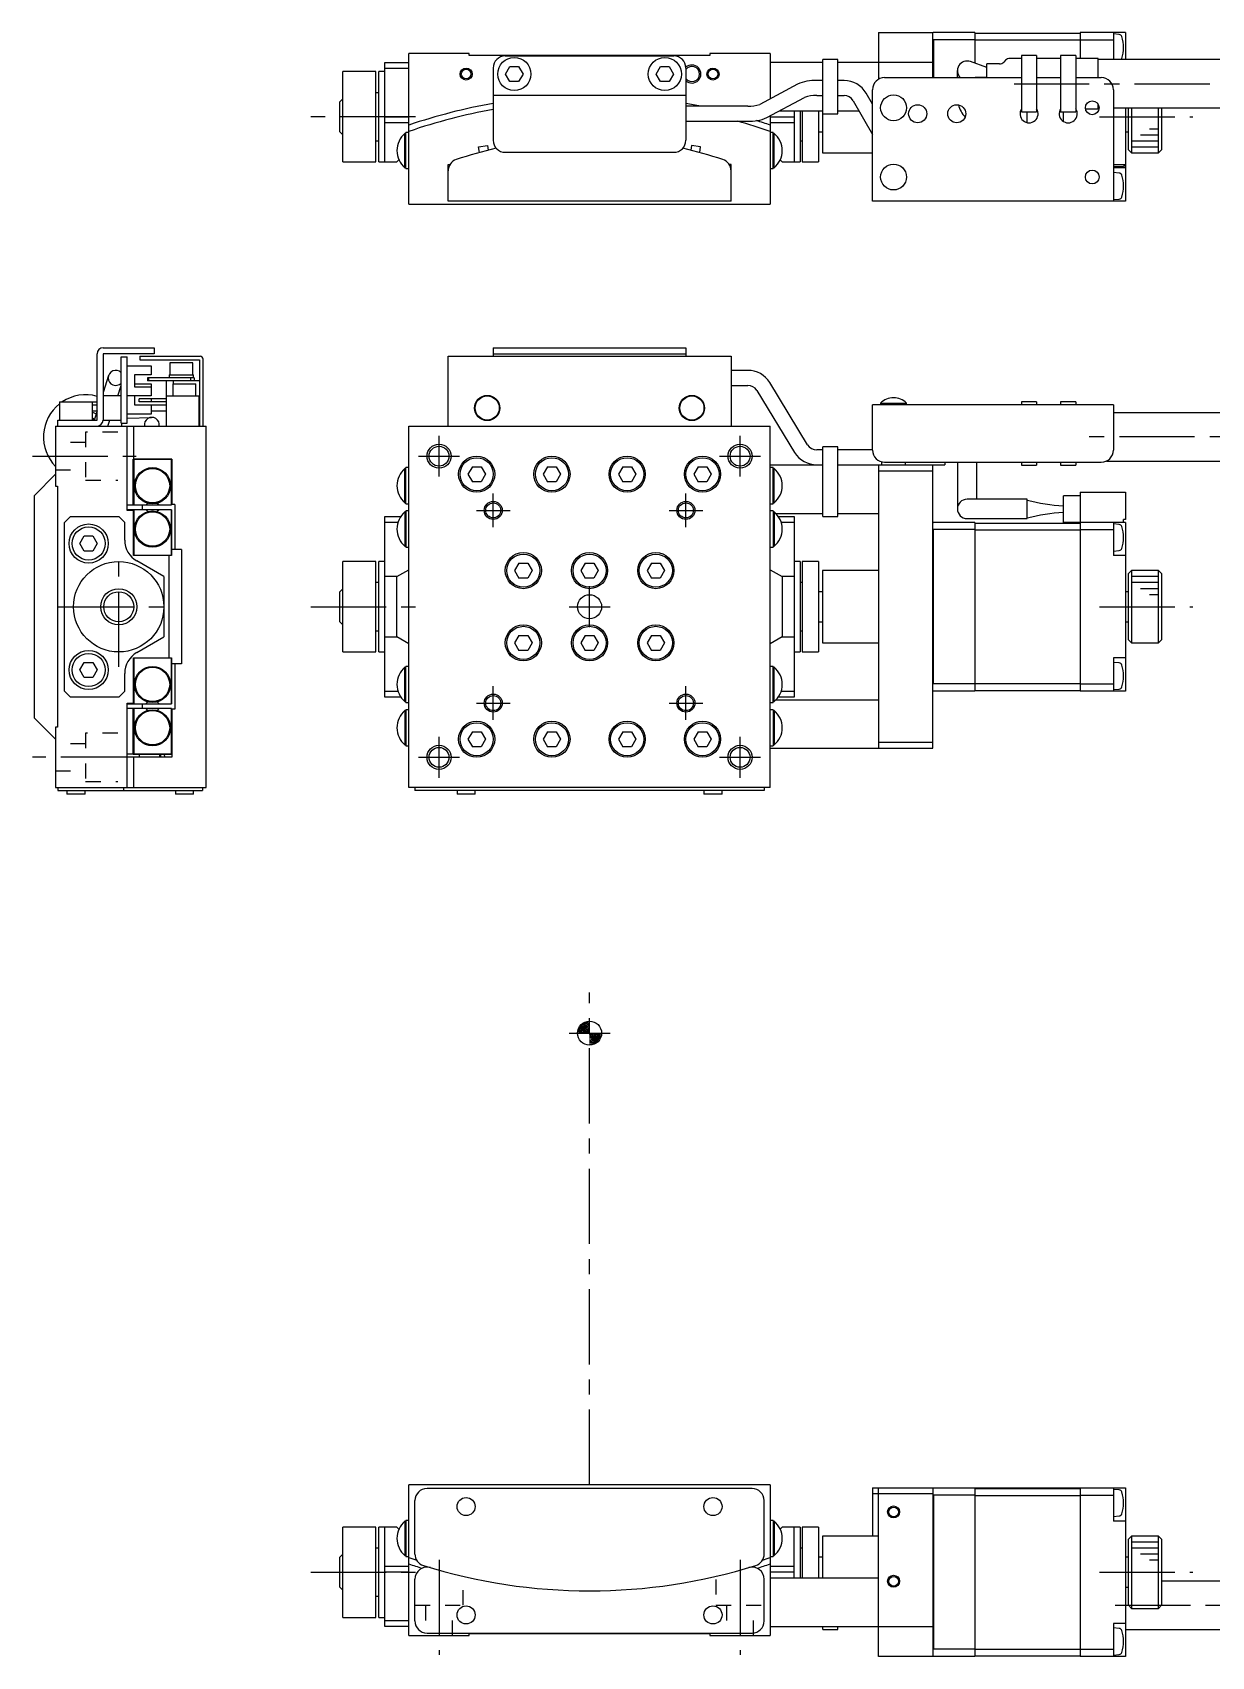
# Model space of a CAD drawing. Extents: x -236 to 417, y 17 to 292.
# Drawn here: x -236.1 to -40.3, y 22.6 to 292.3 of the extents above; entities that cross this region are included whole.
import ezdxf

# ---------------------------------------------------------------- set-up
doc = ezdxf.new("R2010")
doc.units = 0
doc.header["$LTSCALE"] = 10
doc.linetypes.add('CENTER', pattern=[2, 1.25, -0.25, 0.25, -0.25])
doc.linetypes.add('DOT', pattern=[0.5, 0.25, -0.25])
doc.layers.add('1', color=7, linetype='CONTINUOUS')
doc.layers.add('21', color=7, linetype='CONTINUOUS')

# ---------------------------------------------------------------- blocks, each defined once
blk = doc.blocks.new('AID2281')
at = {"layer": '21', "color": 7, "linetype": 'CONTINUOUS'}
blk.add_circle((-143.595063, 126.114257), 2, dxfattribs=at)
for centre, radius, start, end in [((-143.595063, 126.114257), 1.8, 90, 180), ((-143.595063, 126.114257), 1.6, 90, 180), ((-143.595063, 126.114257), 1.4, 90, 179.999955), ((-143.595063, 126.114257), 1.2, 90, 179.99997), ((-143.595063, 126.114257), 1, 90, 179.999964), ((-143.595065, 126.114259), 0.799999, 89.999799, 180.000086), ((-143.595063, 126.114257), 0.6, 89.99994, 180), ((-143.595063, 126.114257), 0.4, 90, 180), ((-143.595063, 126.114257), 0.2, 90, 180), ((-143.595063, 126.114257), 0.6, 269.99994, 0), ((-143.595063, 126.114257), 1.8, 270, 0), ((-143.595063, 126.114257), 1.6, 270, 0), ((-143.595063, 126.114257), 0.4, 270, 0), ((-143.595063, 126.114257), 0.2, 270, 0), ((-143.595063, 126.114257), 1.2, 270, 359.99997), ((-143.595063, 126.114257), 1.4, 270, 359.999955), ((-143.595063, 126.114257), 1, 270, 359.999964), ((-143.595065, 126.114259), 0.799999, 270.000201, 359.999914)]:
    blk.add_arc(centre, radius, start, end, dxfattribs=at)

msp = doc.modelspace()

# ---------------------------------------------------------------- linework, layer by layer
at = {"layer": '1', "color": 7, "linetype": 'CONTINUOUS'}
for p, q in [((-95.595063, 292.265351), (-86.595063, 292.265351)), ((-95.595063, 292.265351), (-95.595063, 284.497401)), ((-86.545063, 292.265351), (-86.595063, 292.215351)), ((-86.595063, 284.765351), (-86.595063, 292.265351)), ((-79.595063, 292.265351), (-86.545063, 292.265351)), ((-79.595063, 292.265351), (-79.595063, 287.159414)), ((-79.595063, 292.165351), (-62.095063, 292.165351)), ((-54.595063, 292.265351), (-62.095063, 292.265351)), ((-62.095063, 292.265351), (-62.095063, 287.965351)), ((-56.595063, 292.265351), (-56.595063, 287.765351)), ((-55.609783, 291.92915), (-56.595063, 292.015351)), ((-54.595063, 292.265351), (-54.595063, 287.765351)), ((-163.595063, 288.765351), (-173.595063, 288.765351)), ((-173.595063, 263.765351), (-173.595063, 288.765351)), ((-163.595063, 288.465351), (-163.595063, 288.765351)), ((-123.595063, 288.765351), (-123.595063, 288.465351)), ((-113.595063, 288.765351), (-123.595063, 288.765351)), ((-113.595063, 288.765351), (-113.595063, 281.253603)), ((-86.595063, 291.165351), (-86.495063, 291.065351)), ((-86.495063, 291.065351), (-86.495063, 284.765351)), ((-79.595063, 291.065351), (-86.495063, 291.065351)), ((-79.595063, 291.023929), (-62.095063, 291.023929)), ((-62.095063, 291.065351), (-56.595063, 291.065351)), ((-177.595063, 287.265351), (-173.595063, 287.265351)), ((-177.595063, 270.765351), (-177.595063, 287.265351)), ((-173.595063, 286.265351), (-177.595063, 286.265351)), ((-123.595063, 288.465351), (-163.595063, 288.465351)), ((-159.595063, 286.365351), (-159.595063, 274.365351)), ((-157.595063, 288.365351), (-129.595063, 288.365351)), ((-157.538438, 285.365351), (-156.81675, 286.615351)), ((-156.81675, 286.615351), (-155.373375, 286.615351)), ((-155.373375, 286.615351), (-154.651687, 285.365351)), ((-132.538438, 285.365351), (-131.81675, 286.615351)), ((-131.81675, 286.615351), (-130.373375, 286.615351)), ((-130.373375, 286.615351), (-129.651687, 285.365351)), ((-127.595063, 286.365351), (-127.595063, 274.365351)), ((-104.845063, 287.265351), (-113.595063, 287.265351)), ((-102.345063, 287.765351), (-104.845063, 287.765351)), ((-104.845063, 278.765351), (-104.845063, 287.765351)), ((-102.345063, 278.765351), (-102.345063, 287.765351)), ((-86.595063, 287.265351), (-102.345063, 287.265351)), ((-82.495063, 284.765351), (-82.495063, 285.929891)), ((-77.594985, 286.431446), (-80.34783, 287.433399)), ((-77.595063, 284.765351), (-77.595063, 287.065351)), ((-75.50928, 287.065351), (-77.595063, 287.065351)), ((-74.487959, 287.672457), (-74.802173, 287.358244)), ((-71.845063, 287.965351), (-73.780853, 287.965351)), ((-69.345066, 288.465351), (-71.845066, 288.465351)), ((-71.845066, 288.465351), (-71.845066, 279.065351)), ((-69.345066, 288.465351), (-69.345066, 279.065351)), ((-65.345063, 287.965351), (-69.345063, 287.965351)), ((-62.845066, 288.465351), (-65.345066, 288.465351)), ((-65.345066, 288.465351), (-65.345066, 279.065351)), ((-62.845066, 288.465351), (-62.845066, 279.065351)), ((-59.095066, 287.965351), (-62.845063, 287.965351)), ((-59.095066, 284.765351), (-59.095066, 287.965351)), ((25.947277, 287.765351), (-59.095066, 287.765351)), ((-184.595063, 270.765351), (-184.595063, 285.765351)), ((-179.095063, 285.765351), (-184.595063, 285.765351)), ((-179.095063, 270.765351), (-179.095063, 285.765351)), ((-178.595063, 270.765351), (-178.595063, 285.765351)), ((-177.595063, 285.765351), (-178.595063, 285.765351)), ((-156.81675, 284.115351), (-157.538438, 285.365351)), ((-155.373375, 284.115351), (-156.81675, 284.115351)), ((-154.651687, 285.365351), (-155.373375, 284.115351)), ((-131.81675, 284.115351), (-132.538438, 285.365351)), ((-130.373375, 284.115351), (-131.81675, 284.115351)), ((-129.651687, 285.365351), (-130.373375, 284.115351)), ((-109.050953, 283.685761), (-115.318902, 280.330947)), ((-104.845063, 284.297216), (-105.863012, 284.297216)), ((-101.327113, 284.297216), (-102.345063, 284.297216)), ((-94.595063, 284.765351), (-71.845063, 284.765351)), ((-79.050146, 284.815233), (-79.519541, 284.765739)), ((-77.595063, 284.815233), (-79.050146, 284.815233)), ((-69.345063, 284.765351), (-65.345063, 284.765351)), ((-62.845063, 284.765351), (-58.595063, 284.765351)), ((-184.595063, 281.265351), (-185.095063, 280.765351)), ((-185.095063, 275.765351), (-185.095063, 280.765351)), ((-178.595063, 282.265351), (-179.095063, 282.265351)), ((-159.595063, 281.865351), (-127.595063, 281.865351)), ((-114.139173, 278.126805), (-107.871223, 281.48162)), ((-105.863012, 281.797216), (-104.845063, 281.797216)), ((-102.345063, 281.797216), (-101.327113, 281.797216)), ((-99.811569, 280.922216), (-96.595063, 275.351063)), ((-96.595063, 280.351063), (-97.646505, 282.172216)), ((-96.595063, 264.265351), (-96.595063, 282.765351)), ((-56.595063, 282.765351), (-56.595063, 264.265351)), ((-177.595063, 278.265351), (-173.595063, 278.265351)), ((-117.327113, 280.015351), (-127.595063, 280.015351)), ((-113.595063, 278.418031), (-113.595063, 263.765351)), ((-113.595063, 278.265351), (-109.595063, 278.265351)), ((-112.011978, 279.265351), (-104.845063, 279.265351)), ((-109.595063, 279.265351), (-109.595063, 270.765351)), ((-108.595063, 279.265351), (-108.595063, 270.765351)), ((-108.295063, 279.265351), (-108.295063, 270.765351)), ((-105.595063, 279.265351), (-105.595063, 270.765351)), ((-104.895063, 279.265351), (-104.895063, 272.265351)), ((-104.845063, 278.765351), (-102.345063, 278.765351)), ((-102.345063, 279.265351), (-98.854978, 279.265351)), ((-71.86392, 279.565351), (-71.845063, 279.565351)), ((-71.845066, 279.065351), (-69.345066, 279.065351)), ((-70.895063, 277.295657), (-70.895063, 279.065351)), ((-69.345063, 279.565351), (-69.326205, 279.565351)), ((-69.273411, 279.474202), (-69.344826, 279.466417)), ((-65.36392, 279.565351), (-65.345063, 279.565351)), ((-65.345066, 279.065351), (-62.845066, 279.065351)), ((-64.895063, 277.496493), (-64.895063, 279.065351)), ((-62.845063, 279.565351), (-62.826205, 279.565351)), ((-61.227538, 279.565351), (-59.095066, 279.565351)), ((-59.095066, 279.565351), (-59.095066, 280.333248)), ((-59.095066, 279.765351), (-58.945063, 279.765351)), ((-56.595063, 279.765351), (25.947277, 279.765351)), ((-54.595063, 279.765351), (-54.595063, 264.265351)), ((-54.095063, 272.765351), (-54.095063, 279.765351)), ((-53.595063, 279.765351), (-53.595063, 272.265351)), ((-49.095063, 272.265351), (-49.095063, 279.765351)), ((-48.595063, 279.765351), (-48.595063, 272.765351)), ((-185.095063, 275.765351), (-184.595063, 275.265351)), ((-173.595063, 277.265351), (-177.595063, 277.265351)), ((-174.254617, 269.805351), (-174.254617, 275.505351)), ((-174.095062, 275.505351), (-174.254617, 275.505351)), ((-174.095062, 269.655351), (-174.095062, 275.655351)), ((-173.595062, 275.655351), (-174.095062, 275.655351)), ((-127.595063, 277.515351), (-117.327113, 277.515351)), ((-109.595063, 277.265351), (-113.595063, 277.265351)), ((-113.095062, 275.655351), (-113.595062, 275.655351)), ((-113.095062, 269.655351), (-113.095062, 275.655351)), ((-112.935507, 275.505351), (-113.095062, 275.505351)), ((-112.935507, 269.805351), (-112.935507, 275.505351)), ((-105.595063, 275.765351), (-104.895063, 275.765351)), ((-54.595063, 275.765351), (-54.095063, 275.765351)), ((-179.095063, 274.265351), (-178.595063, 274.265351)), ((-162.025687, 273.301632), (-160.540285, 273.510392)), ((-161.889479, 272.33246), (-162.025687, 273.301632)), ((-160.540285, 273.510392), (-160.427981, 272.711306)), ((-157.595063, 272.365351), (-129.595063, 272.365351)), ((-126.64984, 273.510392), (-126.762144, 272.711306)), ((-125.164438, 273.301632), (-126.64984, 273.510392)), ((-125.300646, 272.33246), (-125.164438, 273.301632)), ((-108.595063, 274.265351), (-108.295063, 274.265351)), ((-54.095063, 272.765351), (-53.595063, 272.265351)), ((-49.095063, 272.265351), (-48.595063, 272.765351)), ((-184.595063, 270.765351), (-179.095063, 270.765351)), ((-178.595063, 270.765351), (-175.595063, 270.765351)), ((-175.595063, 270.765351), (-175.254848, 271.105565)), ((-174.254618, 269.805351), (-174.095062, 269.805351)), ((-174.095063, 269.655351), (-173.595062, 269.655351)), ((-167.095063, 270.365351), (-166.772991, 270.365351)), ((-167.095063, 264.265351), (-167.095063, 270.365351)), ((-120.095063, 270.365351), (-120.417134, 270.365351)), ((-120.095063, 264.265351), (-120.095063, 270.365351)), ((-113.595063, 269.655351), (-113.095062, 269.655351)), ((-113.095063, 269.805351), (-112.935507, 269.805351)), ((-111.935277, 271.105564), (-111.595063, 270.765351)), ((-111.595063, 270.765351), (-108.595063, 270.765351)), ((-108.295063, 270.765351), (-105.595063, 270.765351)), ((-104.895063, 272.265351), (-96.595063, 272.265351)), ((-56.595063, 270.364985), (-54.595063, 270.364985)), ((-56.595063, 270.015351), (-54.895063, 270.015351)), ((-54.595063, 269.765351), (-56.595063, 269.765351)), ((-54.895063, 270.015351), (-54.895063, 270.050314)), ((-54.595063, 270.050314), (-54.895063, 270.050314)), ((-53.595063, 272.265351), (-49.095063, 272.265351)), ((-55.609783, 268.92915), (-56.595063, 269.015351)), ((-120.095063, 264.265351), (-167.095063, 264.265351)), ((-54.595063, 264.265351), (-96.595063, 264.265351)), ((-56.595063, 264.515351), (-55.609783, 264.601551)), ((-173.595063, 263.765351), (-113.595063, 263.765351)), ((-225.399345, 227.913957), (-225.399345, 238.913957)), ((-224.399345, 239.913957), (-215.899345, 239.913957)), ((-224.399345, 238.913957), (-224.399345, 227.913957)), ((-215.899345, 238.913957), (-224.399345, 238.913957)), ((-221.399345, 238.413957), (-220.399345, 238.413957)), ((-221.399345, 227.413957), (-221.399345, 238.413957)), ((-220.399345, 227.413957), (-220.399345, 238.413957)), ((-218.299345, 238.513957), (-218.299345, 237.913957)), ((-218.299345, 238.513957), (-208.299345, 238.513957)), ((-218.299345, 237.913957), (-208.399345, 237.913957)), ((-215.899345, 239.913957), (-215.899345, 238.913957)), ((-209.499345, 237.413957), (-213.299345, 237.413957)), ((-213.299345, 237.413957), (-213.299345, 235.413957)), ((-209.499345, 235.413957), (-209.499345, 237.413957)), ((-208.399345, 237.913957), (-208.399345, 226.913957)), ((-207.799345, 226.913957), (-207.799345, 238.013957)), ((-167.095063, 238.513957), (-120.095063, 238.513957)), ((-167.095063, 226.913957), (-167.095063, 238.513957)), ((-159.595063, 239.913957), (-159.595063, 238.513957)), ((-159.595063, 239.913957), (-127.595063, 239.913957)), ((-159.595063, 238.913957), (-127.595063, 238.913957)), ((-127.595063, 239.913957), (-127.595063, 238.513957)), ((-120.095063, 238.513957), (-120.095063, 226.913957)), ((-223.488165, 235.300228), (-224.399345, 232.495906)), ((-220.399345, 236.913957), (-216.399345, 236.913957)), ((-216.399345, 235.413957), (-219.199345, 235.413957)), ((-219.199345, 235.413957), (-219.199345, 233.413957)), ((-217.044386, 234.913957), (-217.044386, 234.413957)), ((-209.261415, 234.913957), (-217.044386, 234.913957)), ((-216.835627, 234.913957), (-216.835627, 234.413957)), ((-216.399345, 236.913957), (-216.399345, 235.413957)), ((-213.399345, 235.413957), (-209.399345, 235.413957)), ((-213.399345, 235.413957), (-213.399345, 234.913957)), ((-209.90375, 234.913957), (-209.90375, 234.413957)), ((-209.399345, 234.913957), (-209.399345, 235.413957)), ((-209.261415, 234.913957), (-209.261415, 234.413957)), ((-117.327113, 236.163957), (-120.095063, 236.163957)), ((-221.399345, 231.913957), (-224.399345, 231.913957)), ((-221.959776, 231.913957), (-221.399345, 233.638787)), ((-216.399345, 231.913957), (-220.399345, 231.913957)), ((-219.199345, 233.913957), (-216.399345, 233.913957)), ((-219.199345, 233.413957), (-216.399345, 233.413957)), ((-219.199345, 231.913957), (-219.199345, 230.413957)), ((-208.399345, 234.413957), (-217.044386, 234.413957)), ((-216.399345, 233.913957), (-216.399345, 231.913957)), ((-213.899345, 234.413957), (-213.899345, 226.913957)), ((-213.899345, 231.913957), (-208.399345, 231.913957)), ((-212.799345, 233.913957), (-212.799345, 231.913957)), ((-212.799345, 233.913957), (-208.999345, 233.913957)), ((-212.753219, 234.413957), (-212.753219, 233.913957)), ((-208.999345, 231.913957), (-208.999345, 233.913957)), ((-208.449345, 226.913957), (-208.449345, 231.913957)), ((-120.095063, 233.663957), (-117.327113, 233.663957)), ((-115.79756, 232.838713), (-109.529611, 222.513656)), ((-107.392565, 223.810976), (-113.660515, 234.136032)), ((-231.649345, 230.913957), (-231.649345, 227.913957)), ((-231.649345, 230.913957), (-225.399345, 230.913957)), ((-226.149345, 227.913957), (-226.149345, 230.913957)), ((-226.149345, 230.413957), (-225.399345, 230.413957)), ((-225.400731, 229.413957), (-226.149345, 229.413957)), ((-225.399345, 229.418223), (-225.888111, 227.913957)), ((-225.449345, 230.706204), (-225.399345, 230.706204)), ((-225.449345, 230.706204), (-225.449345, 230.413957)), ((-219.199345, 230.413957), (-213.899345, 230.413957)), ((-218.399345, 230.913957), (-218.399345, 231.413957)), ((-213.899345, 231.413957), (-218.399345, 231.413957)), ((-213.899345, 230.913957), (-218.399345, 230.913957)), ((-216.399345, 231.413957), (-216.399345, 230.913957)), ((-216.399345, 230.413957), (-216.399345, 228.913957)), ((-213.899345, 229.413957), (-216.399345, 229.413957)), ((-213.949345, 230.706204), (-213.899345, 230.706204)), ((-213.949345, 230.706204), (-213.949345, 230.413957)), ((-56.595063, 230.413957), (-96.595063, 230.413957)), ((-96.595063, 222.913957), (-96.595063, 230.413957)), ((-95.245063, 230.706204), (-90.945063, 230.706204)), ((-95.245063, 230.706204), (-95.245063, 230.413957)), ((-90.945063, 230.413957), (-90.945063, 230.706204)), ((-69.345063, 230.913957), (-71.845063, 230.913957)), ((-71.845063, 230.913957), (-71.845063, 230.413957)), ((-69.345063, 230.913957), (-69.345063, 230.413957)), ((-62.845063, 230.913957), (-65.345063, 230.913957)), ((-65.345063, 230.913957), (-65.345063, 230.413957)), ((-62.845063, 230.913957), (-62.845063, 230.413957)), ((-56.595063, 230.413957), (-56.595063, 222.913957)), ((-232.299345, 226.913957), (-232.299345, 216.913957)), ((-232.299345, 226.913957), (-207.299345, 226.913957)), ((-231.899345, 226.913957), (-231.899345, 227.913957)), ((-231.899345, 227.913957), (-225.399345, 227.913957)), ((-225.850015, 228.031202), (-226.149345, 228.020749)), ((-224.399345, 227.913957), (-221.399345, 227.913957)), ((-223.584375, 226.913957), (-223.259455, 227.913957)), ((-221.399345, 227.413957), (-220.399345, 227.413957)), ((-221.299345, 226.913957), (-221.299345, 227.413957)), ((-220.427749, 212.913957), (-220.427749, 226.913957)), ((-216.399345, 228.913957), (-220.399345, 228.913957)), ((-220.399345, 228.221546), (-216.342969, 228.363195)), ((-219.370604, 226.913957), (-219.370604, 221.413957)), ((-207.299345, 166.913957), (-207.299345, 226.913957)), ((-173.595063, 166.913957), (-173.595063, 226.913957)), ((-173.595063, 226.913957), (-113.595063, 226.913957)), ((-113.595063, 166.913957), (-113.595063, 226.913957)), ((25.947277, 229.113957), (-56.595063, 229.113957)), ((-212.997112, 221.413957), (-219.387836, 221.413957)), ((-219.386907, 213.813957), (-219.386907, 221.41126)), ((-219.32059, 221.363957), (-219.386907, 221.41126)), ((-219.32059, 221.363957), (-219.32059, 213.813957)), ((-213.047096, 221.363957), (-219.32059, 221.363957)), ((-213.047096, 221.363957), (-213.014531, 221.410797)), ((-213.047096, 213.813957), (-213.047096, 221.363957)), ((-213.014531, 221.410797), (-213.014531, 213.813957)), ((-212.997112, 221.413957), (-212.997112, 213.913957)), ((-104.845063, 222.985731), (-105.863012, 222.985731)), ((-102.345063, 223.485731), (-104.845063, 223.485731)), ((-104.845063, 211.913957), (-104.845063, 223.485731)), ((-102.345063, 211.913957), (-102.345063, 223.485731)), ((-96.595063, 222.985731), (-102.345063, 222.985731)), ((-57.723283, 221.113957), (25.947277, 221.113957)), ((-232.299345, 218.913957), (-235.799345, 215.413957)), ((-174.254617, 214.163957), (-174.254617, 219.863957)), ((-174.095062, 219.863957), (-174.254617, 219.863957)), ((-174.095062, 214.013957), (-174.095062, 220.013957)), ((-173.595062, 220.013957), (-174.095062, 220.013957)), ((-163.06675, 220.163957), (-163.788438, 218.913957)), ((-163.788438, 218.913957), (-163.06675, 217.663957)), ((-163.06675, 220.163957), (-161.623375, 220.163957)), ((-161.623375, 220.163957), (-160.901687, 218.913957)), ((-160.901687, 218.913957), (-161.623375, 217.663957)), ((-150.56675, 220.163957), (-151.288438, 218.913957)), ((-151.288438, 218.913957), (-150.56675, 217.663957)), ((-150.56675, 220.163957), (-149.123375, 220.163957)), ((-149.123375, 220.163957), (-148.401687, 218.913957)), ((-148.401687, 218.913957), (-149.123375, 217.663957)), ((-138.06675, 220.163957), (-138.788438, 218.913957)), ((-138.788438, 218.913957), (-138.06675, 217.663957)), ((-138.06675, 220.163957), (-136.623375, 220.163957)), ((-136.623375, 220.163957), (-135.901687, 218.913957)), ((-135.901687, 218.913957), (-136.623375, 217.663957)), ((-125.56675, 220.163957), (-126.288438, 218.913957)), ((-126.288438, 218.913957), (-125.56675, 217.663957)), ((-125.56675, 220.163957), (-124.123375, 220.163957)), ((-124.123375, 220.163957), (-123.401687, 218.913957)), ((-123.401687, 218.913957), (-124.123375, 217.663957)), ((-104.845063, 220.413957), (-113.595063, 220.413957)), ((-113.095062, 220.013957), (-113.595062, 220.013957)), ((-113.095062, 214.013957), (-113.095062, 220.013957)), ((-112.935507, 219.863957), (-113.095062, 219.863957)), ((-112.935507, 214.163957), (-112.935507, 219.863957)), ((-105.863012, 220.485731), (-104.845063, 220.485731)), ((-102.345063, 220.485731), (-95.095063, 220.485731)), ((-86.595063, 220.413957), (-102.345063, 220.413957)), ((-95.595063, 220.413957), (-95.595063, 173.413957)), ((-86.595063, 219.413957), (-95.595063, 219.413957)), ((-95.095063, 220.977465), (-95.095063, 220.413957)), ((-94.595063, 220.913957), (-58.595063, 220.913957)), ((-91.095063, 220.413957), (-91.095063, 220.913957)), ((-91.095063, 220.485731), (-84.595063, 220.485731)), ((-86.595063, 173.413957), (-86.595063, 220.413957)), ((-84.595063, 220.913957), (-84.595063, 220.485731)), ((-82.495063, 220.913957), (-82.495063, 213.162486)), ((-79.295063, 214.762486), (-79.295063, 220.913957)), ((-71.845066, 220.913957), (-71.845066, 220.413957)), ((-71.845066, 220.413957), (-69.345066, 220.413957)), ((-69.345066, 220.913957), (-69.345066, 220.413957)), ((-65.345066, 220.913957), (-65.345066, 220.413957)), ((-65.345066, 220.413957), (-62.845066, 220.413957)), ((-62.845066, 220.913957), (-62.845066, 220.413957)), ((-232.299345, 216.913957), (-231.999345, 216.913957)), ((-231.999345, 216.913957), (-231.999345, 176.913957)), ((-161.623375, 217.663957), (-163.06675, 217.663957)), ((-149.123375, 217.663957), (-150.56675, 217.663957)), ((-136.623375, 217.663957), (-138.06675, 217.663957)), ((-124.123375, 217.663957), (-125.56675, 217.663957)), ((-62.095063, 215.913957), (-54.595063, 215.913957)), ((-62.095063, 215.913957), (-62.095063, 182.913957)), ((-54.595063, 215.913957), (-54.595063, 211.413957)), ((-235.799345, 178.413957), (-235.799345, 215.413957)), ((-220.427749, 213.813957), (-213.014531, 213.813957)), ((-217.899345, 213.813957), (-217.899345, 213.013957)), ((-217.267234, 213.813957), (-216.95083, 214.112209)), ((-215.429448, 214.111793), (-215.112697, 213.813957)), ((-212.463382, 213.913957), (-213.014531, 213.913957)), ((-212.463382, 213.913957), (-212.463382, 206.413957)), ((-174.254617, 214.163957), (-174.095062, 214.163957)), ((-174.095062, 214.013957), (-173.595062, 214.013957)), ((-113.595062, 214.013957), (-113.095062, 214.013957)), ((-113.095062, 214.163957), (-112.935507, 214.163957)), ((-70.895063, 214.762486), (-80.895063, 214.762486)), ((-70.895063, 211.562486), (-70.895063, 214.762486)), ((-64.895063, 210.913957), (-64.895063, 215.313957)), ((-62.095063, 215.313957), (-64.895063, 215.313957)), ((-229.799345, 211.913957), (-230.799345, 210.913957)), ((-230.799345, 182.913957), (-230.799345, 210.913957)), ((-229.799345, 211.913957), (-221.799345, 211.913957)), ((-220.799345, 210.913957), (-221.799345, 211.913957)), ((-220.799345, 207.976135), (-220.799345, 210.913957)), ((-213.014532, 213.013957), (-220.427749, 213.013957)), ((-219.370604, 212.913957), (-220.427749, 212.913957)), ((-219.386908, 212.913957), (-219.386908, 213.013957)), ((-219.370604, 205.413957), (-219.370604, 212.913957)), ((-219.320591, 213.013957), (-219.320591, 205.463957)), ((-216.950831, 212.715705), (-217.267235, 213.013957)), ((-215.112698, 213.013957), (-215.429448, 212.716121)), ((-213.047097, 205.463957), (-213.047097, 213.013957)), ((-213.014532, 213.013957), (-213.014532, 205.417117)), ((-177.595063, 211.913957), (-174.941372, 211.913957)), ((-177.595063, 181.913957), (-177.595063, 211.913957)), ((-175.427767, 210.913957), (-177.595063, 210.913957)), ((-174.254618, 212.663957), (-174.254618, 206.963957)), ((-174.095062, 212.663957), (-174.254618, 212.663957)), ((-174.095062, 212.813957), (-174.095062, 206.813957)), ((-173.595062, 212.813957), (-174.095062, 212.813957)), ((-113.095062, 212.813957), (-113.595062, 212.813957)), ((-113.095062, 212.813957), (-113.095062, 206.813957)), ((-112.935507, 212.663957), (-113.095062, 212.663957)), ((-112.935507, 212.663957), (-112.935507, 206.963957)), ((-112.662573, 212.413957), (-104.845063, 212.413957)), ((-112.248753, 211.913957), (-109.595063, 211.913957)), ((-109.595063, 210.913957), (-111.762358, 210.913957)), ((-109.595063, 211.913957), (-109.595063, 181.913957)), ((-104.845063, 211.913957), (-102.345063, 211.913957)), ((-102.345063, 212.413957), (-95.595063, 212.413957)), ((-86.495063, 210.913957), (-86.595063, 210.813957)), ((-79.595063, 210.913957), (-86.495063, 210.913957)), ((-80.895063, 211.562486), (-70.895063, 211.562486)), ((-79.595063, 210.913957), (-79.595063, 182.913957)), ((-79.595063, 210.813957), (-62.095063, 210.813957)), ((-54.595063, 210.913957), (-64.895063, 210.913957)), ((-56.595063, 210.913957), (-56.595063, 205.413957)), ((-55.609783, 210.577756), (-56.595063, 210.663957)), ((-54.895063, 210.913957), (-54.895063, 211.413957)), ((-54.595063, 211.413957), (-54.895063, 211.413957)), ((-54.595063, 210.913957), (-54.595063, 182.913957)), ((-228.242721, 207.413957), (-227.521033, 208.663957)), ((-227.521033, 208.663957), (-226.077657, 208.663957)), ((-226.077657, 208.663957), (-225.355969, 207.413957)), ((-86.595063, 209.763957), (-86.545063, 209.713957)), ((-86.545063, 209.713957), (-86.545063, 184.113957)), ((-79.595063, 209.713957), (-86.545063, 209.713957)), ((-79.595063, 209.672535), (-62.095063, 209.672535)), ((-62.095063, 209.713957), (-56.595063, 209.713957)), ((-227.521033, 206.163957), (-228.242721, 207.413957)), ((-226.077657, 206.163957), (-227.521033, 206.163957)), ((-225.355969, 207.413957), (-226.077657, 206.163957)), ((-219.370604, 205.428283), (-219.320591, 205.463957)), ((-213.015706, 205.413957), (-219.370604, 205.413957)), ((-219.320591, 205.463957), (-213.047097, 205.463957)), ((-213.399345, 188.413957), (-213.399345, 205.413957)), ((-213.014532, 205.417117), (-213.047097, 205.463957)), ((-211.394598, 206.413957), (-213.014532, 206.413957)), ((-211.394598, 206.413957), (-211.394598, 187.413957)), ((-174.254618, 206.963957), (-174.095062, 206.963957)), ((-174.095062, 206.813957), (-173.595062, 206.813957)), ((-113.595062, 206.813957), (-113.095062, 206.813957)), ((-113.095062, 206.963957), (-112.935507, 206.963957)), ((-56.595063, 206.163957), (-55.609783, 206.250158)), ((-54.595063, 205.413957), (-56.595063, 205.413957)), ((-214.299345, 201.913957), (-218.799345, 204.512033)), ((-184.595063, 189.413957), (-184.595063, 204.413957)), ((-179.095063, 204.413957), (-184.595063, 204.413957)), ((-179.095063, 189.413957), (-179.095063, 204.413957)), ((-178.595063, 189.413957), (-178.595063, 204.413957)), ((-177.595063, 204.413957), (-178.595063, 204.413957)), ((-175.595063, 201.913957), (-173.595063, 203.068657)), ((-155.31675, 204.163957), (-156.038438, 202.913957)), ((-156.038438, 202.913957), (-155.31675, 201.663957)), ((-155.31675, 204.163957), (-153.873375, 204.163957)), ((-153.873375, 204.163957), (-153.151687, 202.913957)), ((-153.151687, 202.913957), (-153.873375, 201.663957)), ((-144.31675, 204.163957), (-145.038438, 202.913957)), ((-145.038438, 202.913957), (-144.31675, 201.663957)), ((-144.31675, 204.163957), (-142.873375, 204.163957)), ((-142.873375, 204.163957), (-142.151687, 202.913957)), ((-142.151687, 202.913957), (-142.873375, 201.663957)), ((-133.31675, 204.163957), (-134.038438, 202.913957)), ((-134.038438, 202.913957), (-133.31675, 201.663957)), ((-133.31675, 204.163957), (-131.873375, 204.163957)), ((-131.873375, 204.163957), (-131.151687, 202.913957)), ((-131.151687, 202.913957), (-131.873375, 201.663957)), ((-113.595063, 203.068657), (-111.595063, 201.913957)), ((-108.595063, 204.413957), (-109.595063, 204.413957)), ((-108.595063, 204.413957), (-108.595063, 189.413957)), ((-108.295063, 204.413957), (-108.295063, 189.413957)), ((-105.595063, 204.413957), (-108.295063, 204.413957)), ((-105.595063, 204.413957), (-105.595063, 189.413957)), ((-104.895063, 202.913957), (-104.895063, 190.913957)), ((-95.595063, 202.913957), (-104.895063, 202.913957)), ((-53.595063, 202.913957), (-54.095063, 202.413957)), ((-54.095063, 191.413957), (-54.095063, 202.413957)), ((-53.595063, 202.913957), (-53.595063, 190.913957)), ((-49.095063, 202.913957), (-53.595063, 202.913957)), ((-49.095063, 190.913957), (-49.095063, 202.913957)), ((-48.595063, 202.413957), (-49.095063, 202.913957)), ((-48.595063, 202.413957), (-48.595063, 191.413957)), ((-214.299345, 201.913957), (-214.299345, 191.913957)), ((-184.595063, 199.913957), (-185.095063, 199.413957)), ((-178.595063, 200.913957), (-179.095063, 200.913957)), ((-175.595063, 201.913957), (-177.595063, 201.913957)), ((-175.595063, 191.913957), (-175.595063, 201.913957)), ((-153.873375, 201.663957), (-155.31675, 201.663957)), ((-142.873375, 201.663957), (-144.31675, 201.663957)), ((-131.873375, 201.663957), (-133.31675, 201.663957)), ((-109.595063, 201.913957), (-111.595063, 201.913957)), ((-111.595063, 201.913957), (-111.595063, 191.913957)), ((-108.295063, 200.913957), (-108.595063, 200.913957)), ((-185.095063, 194.413957), (-185.095063, 199.413957)), ((-104.895063, 199.413957), (-105.595063, 199.413957)), ((-54.095063, 199.413957), (-54.595063, 199.413957)), ((-185.095063, 194.413957), (-184.595063, 193.913957)), ((-105.595063, 194.413957), (-104.895063, 194.413957)), ((-54.595063, 194.413957), (-54.095063, 194.413957)), ((-218.799345, 189.315881), (-214.299345, 191.913957)), ((-179.095063, 192.913957), (-178.595063, 192.913957)), ((-177.595063, 191.913957), (-175.595063, 191.913957)), ((-173.595063, 190.759256), (-175.595063, 191.913957)), ((-155.31675, 192.163957), (-156.038438, 190.913957)), ((-155.31675, 192.163957), (-153.873375, 192.163957)), ((-153.873375, 192.163957), (-153.151687, 190.913957)), ((-144.31675, 192.163957), (-145.038438, 190.913957)), ((-144.31675, 192.163957), (-142.873375, 192.163957)), ((-142.873375, 192.163957), (-142.151687, 190.913957)), ((-133.31675, 192.163957), (-134.038438, 190.913957)), ((-133.31675, 192.163957), (-131.873375, 192.163957)), ((-131.873375, 192.163957), (-131.151687, 190.913957)), ((-111.595063, 191.913957), (-113.595063, 190.759256)), ((-111.595063, 191.913957), (-109.595063, 191.913957)), ((-108.595063, 192.913957), (-108.295063, 192.913957)), ((-184.595063, 189.413957), (-179.095063, 189.413957)), ((-178.595063, 189.413957), (-177.595063, 189.413957)), ((-156.038438, 190.913957), (-155.31675, 189.663957)), ((-153.873375, 189.663957), (-155.31675, 189.663957)), ((-153.151687, 190.913957), (-153.873375, 189.663957)), ((-145.038438, 190.913957), (-144.31675, 189.663957)), ((-142.873375, 189.663957), (-144.31675, 189.663957)), ((-142.151687, 190.913957), (-142.873375, 189.663957)), ((-134.038438, 190.913957), (-133.31675, 189.663957)), ((-131.873375, 189.663957), (-133.31675, 189.663957)), ((-131.151687, 190.913957), (-131.873375, 189.663957)), ((-109.595063, 189.413957), (-108.595063, 189.413957)), ((-108.295063, 189.413957), (-105.595063, 189.413957)), ((-104.895063, 190.913957), (-95.595063, 190.913957)), ((-54.095063, 191.413957), (-53.595063, 190.913957)), ((-53.595063, 190.913957), (-49.095063, 190.913957)), ((-49.095063, 190.913957), (-48.595063, 191.413957)), ((-228.242721, 186.413957), (-227.521033, 187.663957)), ((-227.521033, 185.163957), (-228.242721, 186.413957)), ((-227.521033, 187.663957), (-226.077657, 187.663957)), ((-226.077657, 187.663957), (-225.355969, 186.413957)), ((-225.355969, 186.413957), (-226.077657, 185.163957)), ((-219.370604, 180.913957), (-219.370604, 188.413957)), ((-219.370604, 188.413957), (-213.015705, 188.413957)), ((-219.32059, 188.363957), (-219.370604, 188.399632)), ((-219.32059, 188.363957), (-219.32059, 180.813957)), ((-213.047096, 188.363957), (-219.32059, 188.363957)), ((-213.047096, 188.363957), (-213.014531, 188.410797)), ((-213.047096, 180.813957), (-213.047096, 188.363957)), ((-213.014531, 188.410797), (-213.014531, 180.813957)), ((-211.394598, 187.413957), (-213.014531, 187.413957)), ((-212.463382, 187.413957), (-212.463382, 179.913957)), ((-174.254618, 181.163957), (-174.254618, 186.863957)), ((-174.095063, 186.863957), (-174.254618, 186.863957)), ((-173.595063, 187.013957), (-174.095063, 187.013957)), ((-174.095063, 181.013957), (-174.095063, 187.013957)), ((-113.095063, 187.013957), (-113.595063, 187.013957)), ((-113.095063, 181.013957), (-113.095063, 187.013957)), ((-112.935508, 186.863957), (-113.095063, 186.863957)), ((-112.935508, 181.163957), (-112.935508, 186.863957)), ((-54.595063, 188.413957), (-56.595063, 188.413957)), ((-56.595063, 188.413957), (-56.595063, 182.913957)), ((-55.609783, 187.577756), (-56.595063, 187.663957)), ((-226.077657, 185.163957), (-227.521033, 185.163957)), ((-220.799345, 182.913957), (-220.799345, 185.851779)), ((-86.545063, 184.113957), (-86.595063, 184.063957)), ((-79.595063, 184.113957), (-86.545063, 184.113957)), ((-79.595063, 184.155378), (-62.095063, 184.155378)), ((-62.095063, 184.113957), (-56.595063, 184.113957)), ((-230.799345, 182.913957), (-229.799345, 181.913957)), ((-221.799345, 181.913957), (-229.799345, 181.913957)), ((-221.799345, 181.913957), (-220.799345, 182.913957)), ((-220.427749, 180.913957), (-219.370604, 180.913957)), ((-220.427749, 166.913957), (-220.427749, 180.913957)), ((-220.427749, 180.813957), (-213.014531, 180.813957)), ((-219.386907, 180.813957), (-219.386907, 180.913957)), ((-217.899345, 180.813957), (-217.899345, 180.013957)), ((-217.267234, 180.813957), (-216.95083, 181.112209)), ((-215.429448, 181.111793), (-215.112697, 180.813957)), ((-177.595063, 182.913957), (-175.427767, 182.913957)), ((-174.941372, 181.913957), (-177.595063, 181.913957)), ((-174.254618, 181.163957), (-174.095063, 181.163957)), ((-174.095063, 181.013957), (-173.595063, 181.013957)), ((-113.595063, 181.013957), (-113.095063, 181.013957)), ((-113.095063, 181.163957), (-112.935508, 181.163957)), ((-95.595063, 181.413957), (-112.662573, 181.413957)), ((-109.595063, 181.913957), (-112.248753, 181.913957)), ((-111.762358, 182.913957), (-109.595063, 182.913957)), ((-86.595063, 183.013957), (-86.495063, 182.913957)), ((-79.595063, 182.913957), (-86.495063, 182.913957)), ((-79.595063, 183.013957), (-62.095063, 183.013957)), ((-54.595063, 182.913957), (-62.095063, 182.913957)), ((-56.595063, 183.163957), (-55.609783, 183.250158)), ((-235.799345, 178.413957), (-232.299345, 174.913957)), ((-213.014531, 180.013957), (-220.427749, 180.013957)), ((-219.386907, 172.416654), (-219.386907, 180.013957)), ((-219.32059, 180.013957), (-219.32059, 172.463957)), ((-216.95083, 179.715705), (-217.267234, 180.013957)), ((-215.112697, 180.013957), (-215.429448, 179.716121)), ((-213.047096, 172.463957), (-213.047096, 180.013957)), ((-213.014531, 180.013957), (-213.014531, 172.417117)), ((-212.463382, 179.913957), (-213.014531, 179.913957)), ((-212.997112, 179.913957), (-212.997112, 171.913957)), ((-174.254618, 179.663957), (-174.254618, 173.963957)), ((-174.095063, 179.663957), (-174.254618, 179.663957)), ((-174.095063, 179.813957), (-174.095063, 173.813957)), ((-173.595063, 179.813957), (-174.095063, 179.813957)), ((-113.095063, 179.813957), (-113.595063, 179.813957)), ((-113.095063, 179.813957), (-113.095063, 173.813957)), ((-112.935508, 179.663957), (-113.095063, 179.663957)), ((-112.935508, 179.663957), (-112.935508, 173.963957)), ((-232.299345, 176.913957), (-232.299345, 166.913957)), ((-231.999345, 176.913957), (-232.299345, 176.913957)), ((-163.06675, 176.163957), (-163.788438, 174.913957)), ((-163.06675, 176.163957), (-161.623375, 176.163957)), ((-161.623375, 176.163957), (-160.901687, 174.913957)), ((-150.56675, 176.163957), (-151.288438, 174.913957)), ((-150.56675, 176.163957), (-149.123375, 176.163957)), ((-149.123375, 176.163957), (-148.401687, 174.913957)), ((-138.06675, 176.163957), (-138.788438, 174.913957)), ((-138.06675, 176.163957), (-136.623375, 176.163957)), ((-136.623375, 176.163957), (-135.901687, 174.913957)), ((-125.56675, 176.163957), (-126.288438, 174.913957)), ((-125.56675, 176.163957), (-124.123375, 176.163957)), ((-124.123375, 176.163957), (-123.401687, 174.913957)), ((-174.254618, 173.963957), (-174.095063, 173.963957)), ((-174.095063, 173.813957), (-173.595063, 173.813957)), ((-163.788438, 174.913957), (-163.06675, 173.663957)), ((-161.623375, 173.663957), (-163.06675, 173.663957)), ((-160.901687, 174.913957), (-161.623375, 173.663957)), ((-151.288438, 174.913957), (-150.56675, 173.663957)), ((-149.123375, 173.663957), (-150.56675, 173.663957)), ((-148.401687, 174.913957), (-149.123375, 173.663957)), ((-138.788438, 174.913957), (-138.06675, 173.663957)), ((-136.623375, 173.663957), (-138.06675, 173.663957)), ((-135.901687, 174.913957), (-136.623375, 173.663957)), ((-126.288438, 174.913957), (-125.56675, 173.663957)), ((-124.123375, 173.663957), (-125.56675, 173.663957)), ((-123.401687, 174.913957), (-124.123375, 173.663957)), ((-113.595063, 173.813957), (-113.095063, 173.813957)), ((-113.595063, 173.413957), (-86.595063, 173.413957)), ((-113.095063, 173.963957), (-112.935508, 173.963957)), ((-95.595063, 174.413957), (-86.595063, 174.413957)), ((-213.015705, 172.413957), (-220.427749, 172.413957)), ((-212.997112, 171.913957), (-220.427749, 171.913957)), ((-219.386907, 172.416654), (-219.32059, 172.463957)), ((-219.370604, 171.913957), (-219.370604, 166.913957)), ((-219.32059, 172.463957), (-213.047096, 172.463957)), ((-218.399345, 172.413957), (-218.399345, 171.913957)), ((-215.026751, 172.413957), (-215.046704, 171.913957)), ((-214.799345, 171.913957), (-214.799345, 172.413957)), ((-214.165949, 171.913957), (-214.191194, 172.413957)), ((-213.014531, 172.417117), (-213.047096, 172.463957)), ((-232.299345, 166.913957), (-207.299345, 166.913957)), ((-231.899345, 166.913957), (-231.899345, 166.413957)), ((-231.899345, 166.413957), (-207.899345, 166.413957)), ((-230.399345, 166.413957), (-230.399345, 165.813957)), ((-227.399345, 165.813957), (-230.399345, 165.813957)), ((-227.399345, 165.813957), (-227.399345, 166.413957)), ((-220.960098, 166.413957), (-220.960098, 166.913957)), ((-212.399345, 166.413957), (-212.399345, 165.813957)), ((-209.399345, 165.813957), (-212.399345, 165.813957)), ((-209.399345, 165.813957), (-209.399345, 166.413957)), ((-207.899345, 166.913957), (-207.899345, 166.413957)), ((-113.595063, 166.913957), (-173.595063, 166.913957)), ((-172.595063, 166.913957), (-172.595063, 166.413957)), ((-114.595063, 166.413957), (-172.595063, 166.413957)), ((-165.595063, 166.413957), (-165.595063, 165.813957)), ((-162.595063, 165.813957), (-165.595063, 165.813957)), ((-162.595063, 165.813957), (-162.595063, 166.413957)), ((-124.595063, 166.413957), (-124.595063, 165.813957)), ((-121.595063, 165.813957), (-124.595063, 165.813957)), ((-121.595063, 165.813957), (-121.595063, 166.413957)), ((-114.595063, 166.913957), (-114.595063, 166.413957)), ((-113.595063, 51.114257), (-173.595063, 51.114257)), ((-173.595063, 26.114257), (-173.595063, 51.114257)), ((-116.595063, 50.514257), (-170.595063, 50.514257)), ((-113.595063, 51.114257), (-113.595063, 26.114257)), ((-96.595063, 50.614257), (-96.595063, 42.614257)), ((-96.595063, 50.614257), (-54.595063, 50.614257)), ((-86.595063, 49.614257), (-96.595063, 49.614257)), ((-95.595063, 22.614257), (-95.595063, 50.614257)), ((-86.545063, 50.614257), (-86.595063, 50.564257)), ((-86.595063, 50.614257), (-86.595063, 22.614257)), ((-86.595063, 49.514257), (-86.495063, 49.414257)), ((-86.495063, 49.414257), (-86.495063, 23.814257)), ((-79.595063, 49.414257), (-86.495063, 49.414257)), ((-79.595063, 50.614257), (-79.595063, 22.614257)), ((-79.595063, 50.514257), (-62.095063, 50.514257)), ((-79.595063, 49.372836), (-62.095063, 49.372836)), ((-62.095063, 50.614257), (-62.095063, 22.614257)), ((-62.095063, 49.414257), (-56.595063, 49.414257)), ((-56.595063, 50.614257), (-56.595063, 45.114257)), ((-55.609783, 50.278056), (-56.595063, 50.364257)), ((-54.595063, 50.614257), (-54.595063, 22.614257)), ((-172.595063, 39.63573), (-172.595063, 48.514257)), ((-114.595063, 39.63573), (-114.595063, 48.514257)), ((-56.595063, 45.864257), (-55.609783, 45.950458)), ((-179.095063, 44.114257), (-184.595063, 44.114257)), ((-184.595063, 29.114257), (-184.595063, 44.114257)), ((-179.095063, 29.114257), (-179.095063, 44.114257)), ((-175.595063, 44.114257), (-178.595063, 44.114257)), ((-178.595063, 29.114257), (-178.595063, 44.114257)), ((-177.595063, 27.614257), (-177.595063, 44.114257)), ((-175.254848, 43.774043), (-175.595063, 44.114257)), ((-174.254618, 45.074257), (-174.254618, 39.374257)), ((-174.095062, 45.074257), (-174.254618, 45.074256)), ((-174.095063, 45.224257), (-174.095063, 39.224257)), ((-173.595062, 45.224257), (-174.095063, 45.224257)), ((-113.095062, 45.224257), (-113.595063, 45.224257)), ((-113.095063, 45.224257), (-113.095063, 39.224257)), ((-112.935507, 45.074257), (-113.095063, 45.074257)), ((-112.935508, 45.074257), (-112.935508, 39.374257)), ((-111.595063, 44.114257), (-111.935276, 43.774044)), ((-108.595063, 44.114257), (-111.595063, 44.114257)), ((-109.595063, 35.614257), (-109.595063, 44.114257)), ((-108.595063, 44.114257), (-108.595063, 35.614257)), ((-108.295063, 44.114257), (-108.295063, 35.614257)), ((-105.595063, 44.114257), (-108.295063, 44.114257)), ((-105.595063, 44.114257), (-105.595063, 35.614257)), ((-54.595063, 45.114257), (-56.595063, 45.114257)), ((-178.595063, 40.614257), (-179.095063, 40.614257)), ((-108.295063, 40.614257), (-108.595063, 40.614257)), ((-104.895063, 42.614257), (-104.895063, 35.614257)), ((-95.595063, 42.614257), (-104.895063, 42.614257)), ((-53.595063, 42.614257), (-54.095063, 42.114257)), ((-54.095063, 31.114257), (-54.095063, 42.114257)), ((-53.595063, 42.614257), (-53.595063, 30.614257)), ((-49.095063, 42.614257), (-53.595063, 42.614257)), ((-49.095063, 30.614257), (-49.095063, 42.614257)), ((-48.595063, 42.114257), (-49.095063, 42.614257)), ((-48.595063, 42.114257), (-48.595063, 31.114257)), ((-184.595063, 39.614257), (-185.095063, 39.114257)), ((-185.095063, 34.114257), (-185.095063, 39.114257)), ((-174.254618, 39.374257), (-174.095063, 39.374257)), ((-174.095063, 39.224257), (-173.595063, 39.224257)), ((-113.595063, 39.224257), (-113.095063, 39.224257)), ((-113.095063, 39.374257), (-112.935508, 39.374257)), ((-104.895063, 39.114257), (-105.595063, 39.114257)), ((-54.095063, 39.114257), (-54.595063, 39.114257)), ((-177.595063, 37.614257), (-173.595063, 37.614257)), ((-173.595063, 36.614257), (-177.595063, 36.614257)), ((-172.595063, 28.514257), (-172.595063, 35.453504)), ((-114.595063, 28.514257), (-114.595063, 35.453504)), ((-113.595063, 37.614257), (-109.595063, 37.614257)), ((-109.595063, 36.614257), (-113.595063, 36.614257)), ((-95.595063, 35.614257), (-113.595063, 35.614257)), ((25.947277, 35.114257), (-48.595063, 35.114257)), ((-185.095063, 34.114257), (-184.595063, 33.614257)), ((-179.095063, 32.614257), (-178.595063, 32.614257)), ((-54.595063, 34.114257), (-54.095063, 34.114257)), ((-54.095063, 31.114257), (-53.595063, 30.614257)), ((-53.595063, 30.614257), (-49.095063, 30.614257)), ((-49.095063, 30.614257), (-48.595063, 31.114257)), ((-184.595063, 29.114257), (-179.095063, 29.114257)), ((-178.595063, 29.114257), (-177.595063, 29.114257)), ((-177.595063, 28.614257), (-173.595063, 28.614257)), ((-173.595063, 27.614257), (-177.595063, 27.614257)), ((-113.595063, 27.614257), (-86.595063, 27.614257)), ((-104.845063, 27.114257), (-104.845063, 27.614257)), ((-104.845063, 27.114257), (-102.345063, 27.114257)), ((-102.345063, 27.114257), (-102.345063, 27.614257)), ((-54.595063, 28.114257), (-56.595063, 28.114257)), ((-56.595063, 28.114257), (-56.595063, 22.614257)), ((-55.609783, 27.278056), (-56.595063, 27.364257)), ((-54.595063, 27.114257), (25.947277, 27.114257)), ((-173.595063, 26.114257), (-163.595063, 26.114257)), ((-170.595063, 26.514257), (-116.595063, 26.514257)), ((-163.595063, 26.414257), (-123.595063, 26.414257)), ((-163.595063, 26.114257), (-163.595063, 26.414257)), ((-123.595063, 26.414257), (-123.595063, 26.114257)), ((-123.595063, 26.114257), (-113.595063, 26.114257)), ((-86.595063, 22.614257), (-95.595063, 22.614257)), ((-86.495063, 23.814257), (-86.595063, 23.714257)), ((-86.595063, 22.664257), (-86.545063, 22.614257)), ((-79.595063, 22.614257), (-86.545063, 22.614257)), ((-79.595063, 23.814257), (-86.495063, 23.814257)), ((-79.595063, 23.855679), (-62.095063, 23.855679)), ((-79.595063, 22.714257), (-62.095063, 22.714257)), ((-62.095063, 23.814257), (-56.595063, 23.814257)), ((-54.595063, 22.614257), (-62.095063, 22.614257)), ((-56.595063, 22.864257), (-55.609783, 22.950458))]:
    msp.add_line(p, q, dxfattribs=at)
at = {"layer": '1', "color": 4, "linetype": 'CENTER'}
for p, q in [((-73.095063, 283.765351), (76.904937, 283.765351)), ((-172.531197, 278.265351), (-189.884472, 278.265351)), ((-58.886405, 278.265351), (-43.416432, 278.265351)), ((-168.595063, 218.513957), (-168.595063, 225.313957)), ((-118.595063, 218.513957), (-118.595063, 225.313957)), ((76.904937, 225.113957), (-63.095063, 225.113957)), ((-236.130098, 221.913957), (-218.908066, 221.913957)), ((-171.995063, 221.913957), (-165.195063, 221.913957)), ((-121.995063, 221.913957), (-115.195063, 221.913957)), ((-159.595063, 210.113957), (-159.595063, 215.713957)), ((-127.595063, 210.113957), (-127.595063, 215.713957)), ((-162.395063, 212.913957), (-156.795063, 212.913957)), ((-130.395063, 212.913957), (-124.795063, 212.913957)), ((-221.799345, 186.913957), (-221.799345, 206.913957)), ((-143.595063, 193.513957), (-143.595063, 200.313957)), ((-231.799345, 196.913957), (-211.799345, 196.913957)), ((-189.884472, 196.913957), (-172.531197, 196.913957)), ((-146.995063, 196.913957), (-140.195063, 196.913957)), ((-58.886405, 196.913957), (-43.416432, 196.913957)), ((-159.595063, 178.113957), (-159.595063, 183.713957)), ((-127.595063, 178.113957), (-127.595063, 183.713957)), ((-162.395063, 180.913957), (-156.795063, 180.913957)), ((-130.395063, 180.913957), (-124.795063, 180.913957)), ((-168.595063, 168.513957), (-168.595063, 175.313957)), ((-118.595063, 168.513957), (-118.595063, 175.313957)), ((-218.908066, 171.913957), (-236.130098, 171.913957)), ((-171.995063, 171.913957), (-165.195063, 171.913957)), ((-121.995063, 171.913957), (-115.195063, 171.913957)), ((-143.595063, 51.114257), (-143.595063, 132.863957)), ((-146.995063, 126.114257), (-140.195063, 126.114257)), ((-168.595063, 38.667147), (-168.595063, 22.879553)), ((-118.595063, 38.667147), (-118.595063, 22.879553)), ((-189.884472, 36.614257), (-172.531197, 36.614257)), ((-58.886405, 36.614257), (-43.416432, 36.614257)), ((-56.299039, 31.114257), (76.199267, 31.114257))]:
    msp.add_line(p, q, dxfattribs=at)
at = {"layer": '1', "color": 9, "linetype": 'CONTINUOUS'}
for p, q in [((-52.095063, 275.265351), (-49.095063, 275.265351)), ((-50.595063, 276.265351), (-49.095063, 276.265351)), ((-53.595063, 274.265351), (-49.095063, 274.265351)), ((-53.595063, 273.265351), (-49.095063, 273.265351)), ((-49.095063, 201.913957), (-53.595063, 201.913957)), ((-49.095063, 200.913957), (-53.595063, 200.913957)), ((-49.095063, 199.913957), (-52.095063, 199.913957)), ((-49.095063, 198.913957), (-50.595063, 198.913957)), ((-218.39934, 172.413957), (-218.39934, 171.913957)), ((-49.095063, 41.614257), (-53.595063, 41.614257)), ((-49.095063, 40.614257), (-53.595063, 40.614257)), ((-49.095063, 39.614257), (-52.095063, 39.614257)), ((-49.095063, 38.614257), (-50.595063, 38.614257))]:
    msp.add_line(p, q, dxfattribs=at)
at = {"layer": '1', "color": 9, "linetype": 'DOT'}
for p, q in [((-227.299345, 224.163957), (-232.299345, 224.163957)), ((-221.976104, 225.913957), (-227.299345, 225.913957)), ((-227.299345, 225.913957), (-227.299345, 217.913957)), ((-232.299345, 219.663957), (-227.299345, 219.663957)), ((-227.299345, 217.913957), (-221.976083, 217.913957)), ((-221.976104, 175.913957), (-227.299345, 175.913957)), ((-227.299345, 175.913957), (-227.299345, 167.913957)), ((-227.299345, 174.163957), (-232.299345, 174.163957)), ((-232.299345, 169.663957), (-227.299345, 169.663957)), ((-227.299345, 167.913957), (-221.976083, 167.913957)), ((-164.595063, 31.114257), (-164.595063, 35.416435)), ((-122.595063, 35.416244), (-122.595063, 31.114257)), ((-172.595063, 31.114257), (-164.595063, 31.114257)), ((-170.845063, 31.114257), (-170.845063, 26.114257)), ((-166.345063, 26.114257), (-166.345063, 31.114257)), ((-122.595063, 31.114257), (-114.595063, 31.114257)), ((-120.845063, 31.114257), (-120.845063, 26.114257)), ((-116.345063, 26.114257), (-116.345063, 31.114257))]:
    msp.add_line(p, q, dxfattribs=at)
at = {"layer": '1', "color": 9, "linetype": 'CONTINUOUS'}
for centre, radius in [((-164.095063, 285.365351), 1), ((-123.095063, 285.365351), 1), ((-168.595063, 221.913957), 2), ((-118.595063, 221.913957), 2), ((-159.595063, 212.913957), 1.5), ((-127.595063, 212.913957), 1.5), ((-159.595063, 180.913957), 1.5), ((-127.595063, 180.913957), 1.5), ((-168.595063, 171.913957), 2), ((-118.595063, 171.913957), 2), ((-93.095063, 46.614257), 1), ((-93.095063, 35.114257), 1)]:
    msp.add_circle(centre, radius, dxfattribs=at)
at = {"layer": '1', "color": 7, "linetype": 'CONTINUOUS'}
for centre, radius in [((-164.095063, 285.365351), 0.8), ((-156.095063, 285.365351), 2.75), ((-131.095063, 285.365351), 2.75), ((-123.095063, 285.365351), 0.8), ((-93.095063, 279.765351), 2.15), ((-60.095063, 279.765351), 1.15), ((-89.095063, 278.765351), 1.5), ((-82.595063, 278.765351), 1.5), ((-93.095063, 268.265351), 2.15), ((-60.095063, 268.265351), 1.15), ((-160.595063, 229.913957), 2.1), ((-160.595063, 229.913957), 2), ((-126.595063, 229.913957), 2.1), ((-126.595063, 229.913957), 2), ((-168.595063, 221.913957), 1.65), ((-162.345063, 218.913957), 3), ((-162.345063, 218.913957), 2.75), ((-149.845063, 218.913957), 3), ((-149.845063, 218.913957), 2.75), ((-137.345063, 218.913957), 3), ((-137.345063, 218.913957), 2.75), ((-124.845063, 218.913957), 3), ((-124.845063, 218.913957), 2.75), ((-118.595063, 221.913957), 1.65), ((-216.189345, 217.013957), 3), ((-216.189345, 217.013957), 2.85), ((-159.595063, 212.913957), 1.25), ((-127.595063, 212.913957), 1.25), ((-226.799345, 207.413957), 3.25), ((-216.189346, 209.813957), 3), ((-216.189346, 209.813957), 2.85), ((-226.799345, 207.413957), 2.75), ((-154.595063, 202.913957), 3), ((-154.595063, 202.913957), 2.75), ((-143.595063, 202.913957), 3), ((-143.595063, 202.913957), 2.75), ((-132.595063, 202.913957), 3), ((-132.595063, 202.913957), 2.75), ((-221.799345, 196.913957), 7.5), ((-221.799345, 196.913957), 3), ((-221.799345, 196.913957), 2.5), ((-143.595063, 196.913957), 2), ((-154.595063, 190.913957), 3), ((-154.595063, 190.913957), 2.75), ((-143.595063, 190.913957), 3), ((-143.595063, 190.913957), 2.75), ((-132.595063, 190.913957), 3), ((-132.595063, 190.913957), 2.75), ((-226.799345, 186.413957), 3.25), ((-226.799345, 186.413957), 2.75), ((-216.189345, 184.013957), 3), ((-216.189345, 184.013957), 2.85), ((-159.595063, 180.913957), 1.25), ((-127.595063, 180.913957), 1.25), ((-216.189345, 176.813957), 3), ((-216.189345, 176.813957), 2.85), ((-162.345063, 174.913957), 3), ((-162.345063, 174.913957), 2.75), ((-149.845063, 174.913957), 3), ((-149.845063, 174.913957), 2.75), ((-137.345063, 174.913957), 3), ((-137.345063, 174.913957), 2.75), ((-124.845063, 174.913957), 3), ((-124.845063, 174.913957), 2.75), ((-168.595063, 171.913957), 1.65), ((-118.595063, 171.913957), 1.65), ((-164.095063, 47.514257), 1.5), ((-123.095063, 47.514257), 1.5), ((-93.095063, 46.614257), 0.8), ((-93.095063, 35.114257), 0.8), ((-164.095063, 29.514257), 1.5), ((-123.095063, 29.514257), 1.5)]:
    msp.add_circle(centre, radius, dxfattribs=at)
for centre, radius, start, end in [((-55.653361, 291.431052), 0.5, 17.629155, 85), ((-60.895063, 289.765351), 6, 342.370845, 17.629155), ((-157.595063, 286.365351), 2, 90, 180), ((-129.595063, 286.365351), 2, 0, 90), ((-126.595063, 285.365351), 1.25, 216.869898, 143.130102), ((-80.895063, 285.929891), 1.6, 70, 226.705443), ((-75.50928, 288.065351), 1, 270, 315), ((-73.780853, 286.965351), 1, 90, 135), ((-55.653361, 288.099649), 0.5, 318.041182, 342.370845), ((-106.109113, 276.964105), 7.337239, 88.077859, 113.637358), ((-101.327113, 280.047216), 4.25, 30, 90), ((-94.595063, 282.765351), 2, 90, 180), ((-58.595063, 282.765351), 2, 0, 90), ((-143.595063, 188.865351), 93, 99.906625, 108.819063), ((-143.595063, 188.865351), 93, 78.55266, 80.093375), ((-105.997509, 276.105893), 5.692912, 88.646244, 109.216051), ((-101.327113, 280.047216), 1.75, 30, 90), ((-143.595063, 188.865351), 92, 100.01541, 109.031441), ((-117.192617, 285.706673), 5.692912, 268.646244, 289.216051), ((-117.081012, 284.848461), 7.337239, 268.077859, 293.637358), ((-77.895063, 281.429891), 4.6, 194.947384, 224.152459), ((-70.595063, 278.765351), 1.5, 146.44269, 33.55731), ((-64.095063, 278.765351), 1.5, 146.44269, 33.55731), ((-171.895062, 272.655351), 3.7, 129.621835, 230.378165), ((-143.595063, 188.865351), 92, 70.968559, 74.490677), ((-143.595063, 188.865351), 93, 71.180937, 72.655616), ((-115.295062, 272.655351), 3.7, 309.621835, 50.378165), ((-143.595063, 204.765351), 70, 102.783786, 108.431851), ((-157.595063, 274.365351), 2, 180, 270), ((-129.595063, 274.365351), 2, 270, 0), ((-143.595063, 204.765351), 70, 71.568149, 77.216214), ((-165.095063, 269.276977), 2, 108.431851, 180), ((-122.095063, 269.276977), 2, 0, 71.568149), ((-55.653361, 268.431052), 0.5, 17.629155, 85), ((-60.895063, 266.765351), 6, 342.370845, 17.629155), ((-55.653361, 265.099649), 0.5, 275, 342.370845), ((-224.399345, 238.913957), 1, 90, 180), ((-208.299345, 238.013957), 0.5, 0, 90), ((-222.299345, 234.913957), 1.25, 43.945519, 316.054481), ((-117.298929, 231.886248), 4.277802, 31.730235, 90.377493), ((-227.299345, 225.113957), 6.999999, 74.250705, 124.04772), ((-117.304955, 231.874925), 1.789169, 32.593748, 90.709615), ((-227.299345, 225.113957), 6.999999, 128.420538, 224.4153), ((-223.299345, 228.613957), 3, 134.427004, 135.779956), ((-211.799345, 228.613957), 3, 134.427004, 135.779956), ((-93.095063, 228.613957), 3, 44.220044, 135.779956), ((-227.299345, 225.113957), 4.2, 65.479919, 74.108918), ((-227.299345, 225.113957), 3.3, 63.690515, 69.60533), ((-225.399345, 227.913957), 1, 270, 0), ((-216.299345, 227.113957), 1.25, 350.793104, 189.206896), ((-105.88517, 224.774763), 1.789169, 212.593748, 270.709615), ((-132.399345, 251.363957), 92, 198.998505, 199.000281), ((-132.399345, 251.363957), 86, 200.38067, 200.382916), ((-105.891196, 224.763441), 4.277802, 211.730235, 270.377493), ((-94.595063, 222.913957), 2, 180, 270), ((-58.595063, 222.913957), 2, 270, 0), ((-171.895062, 217.013957), 3.7, 129.621835, 230.378165), ((-115.295062, 217.013957), 3.7, 309.621835, 50.378165), ((-80.895063, 213.162486), 1.6, 90, 270), ((-63.48116, 242.252294), 28.615444, 254.984078, 267.167835), ((-171.895062, 209.813957), 3.7, 129.621835, 230.378165), ((-115.295062, 209.813957), 3.7, 309.621835, 50.378165), ((-63.438411, 183.703379), 28.889479, 92.890166, 104.957921), ((-55.653361, 210.079659), 0.5, 17.629155, 85), ((-216.799345, 207.976135), 4, 180, 240), ((-60.895063, 208.413957), 6, 342.370845, 17.629155), ((-132.399345, 175.463957), 86, 159.617084, 159.61933), ((-55.653361, 206.748255), 0.5, 275, 342.370845), ((-216.799345, 185.851779), 4, 120, 180), ((-132.399345, 218.363957), 86, 200.38067, 200.382916), ((-171.895063, 184.013957), 3.7, 129.621835, 230.378165), ((-115.295063, 184.013957), 3.7, 309.621835, 50.378165), ((-55.653361, 187.079659), 0.5, 17.629155, 85), ((-60.895063, 185.413957), 6, 342.370845, 17.629155), ((-55.653361, 183.748255), 0.5, 275, 342.370845), ((-171.895063, 176.813957), 3.7, 129.621835, 230.378165), ((-115.295063, 176.813957), 3.7, 309.621835, 50.378165), ((-132.399345, 142.463957), 92, 160.999719, 161.001495), ((-132.399345, 142.463957), 86, 159.617084, 159.61933), ((-170.595063, 48.514257), 2, 90, 180), ((-116.595063, 48.514257), 2, 0, 90), ((-55.653361, 49.779959), 0.5, 17.629155, 85), ((-60.895063, 48.114257), 6, 342.370845, 17.629155), ((-55.653361, 46.448555), 0.5, 275, 342.370845), ((-171.895063, 42.224257), 3.7, 129.621835, 230.378165), ((-115.295063, 42.224257), 3.7, 309.621835, 50.378165), ((-143.595063, 126.014257), 92, 250.968559, 251.811253), ((-143.595063, 126.014257), 93, 251.180937, 252.589936), ((-170.595063, 39.63573), 2, 180, 252.641921), ((-116.595063, 39.63573), 2, 287.358079, 0), ((-143.595063, 126.014257), 93, 287.410064, 288.819063), ((-143.595063, 126.014257), 92, 288.188747, 289.031441), ((-170.595063, 35.453504), 2, 73.39845, 180), ((-143.595063, 126.014257), 92.5, 252.641921, 287.358079), ((-116.595063, 35.453504), 2, 0, 106.60155), ((-170.595063, 28.514257), 2, 180, 270), ((-116.595063, 28.514257), 2, 270, 0), ((-55.653361, 26.779959), 0.5, 17.629155, 85), ((-60.895063, 25.114257), 6, 342.370845, 17.629155), ((-55.653361, 23.448555), 0.5, 275, 342.370845)]:
    msp.add_arc(centre, radius, start, end, dxfattribs=at)
at = {"layer": '1', "color": 9, "linetype": 'CONTINUOUS'}
msp.add_arc((-126.595063, 285.365351), 1.5, 228.189685, 131.9803, dxfattribs=at)

# ---------------------------------------------------------------- block references
at = {"layer": '21'}
msp.add_blockref('AID2281', (0, 0), dxfattribs=at)

doc.saveas('drawing.dxf')
